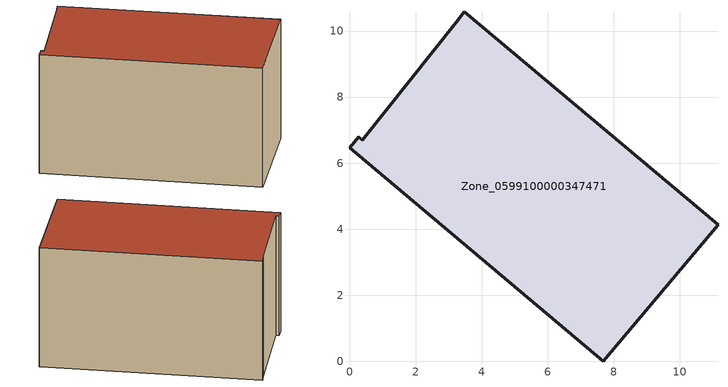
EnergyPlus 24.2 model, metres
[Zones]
Zone_0599100000347471
 floor ground (C_G): 0.39,6.69 3.23,10.26 3.47,10.59 11.16,4.13 7.68,0 0,6.46 0.28,6.8 z0.19
 wall outside (C_F): 7.68,0 11.16,4.13 3.47,10.59 3.23,10.26 0.39,6.69 0.28,6.8 0,6.46 7.68,0 z0.19:5.97
 roof outside (C_R): 3.23,10.26 0.39,6.69 0.28,6.8 0,6.46 7.68,0 11.16,4.13 3.47,10.59 z5.97
[BUILDING]
Pand.0599100000347471: North Axis=0; Terrain=City; Loads Convergence Tolerance Value=0.04; Temperature Convergence Tolerance Value=0.4; Solar Distribution=FullExterior; Maximum Number of Warmup Days=25; Minimum Number of Warmup Days=1
[Site:Location]
Rotterdam.The.Hague.AP_ZH_NLD Design_Conditions: Latitude=51.96; Longitude=4.45; Time Zone=1; Elevation=-4.5
[SITE:GROUNDTEMPERATURE:BUILDINGSURFACE]
18, 18, 18, 18, 18, 18, 18, 18, 18, 18, 18, 18
[MATERIAL] Thermal Absorptance=0.9; Solar Absorptance=0.7; Visible Absorptance=0.7
Name | Roughness | Thickness | Conductivity | Density | Specific Heat
G.TI.1992-2005 | MediumSmooth | 0.15 | 0.06 | 540 | 1210
F.TI.1992-2005 | Rough | 0.3 | 0.12 | 1920 | 840
R.TI.1992-2005 | MediumRough | 0.2 | 0.08 | 1500 | 1000
[CONSTRUCTION]
C_G: G.TI.1992-2005
C_F: F.TI.1992-2005
C_R: R.TI.1992-2005
[ZONE]
Zone_0599100000347471: Type=1; Multiplier=1; Ceiling Height=Autocalculate; Volume=Autocalculate; Floor Area=autocalculate; Part of Total Floor Area=Yes
[ZONEINFILTRATION:DESIGNFLOWRATE]
Infil_Zone_0599100000347471: Zone or ZoneList or Space or SpaceList=Zone_0599100000347471; Schedule=AlwaysOn; Design Flow Rate Calculation Method=Flow/Area; Flow Rate per Floor Area=0.0015; Constant Term Coefficient=1; Temperature Term Coefficient=0; Velocity Term Coefficient=0; Velocity Squared Term Coefficient=0
[HVACTEMPLATE:ZONE:IDEALLOADSAIRSYSTEM]
Zone_0599100000347471: Maximum Heating Supply Air Temperature=50; Minimum Cooling Supply Air Temperature=13; Maximum Heating Supply Air Humidity Ratio=0.0156; Minimum Cooling Supply Air Humidity Ratio=0.0077; Heating Limit=NoLimit; Cooling Limit=NoLimit; Dehumidification Control Type=ConstantSensibleHeatRatio; Cooling Sensible Heat Ratio=0.7; Dehumidification Setpoint=60; Humidification Control Type=None; Humidification Setpoint=30; Outdoor Air Method=None; Outdoor Air Flow Rate per Person=0.00944; Outdoor Air Flow Rate per Zone Floor Area=0; Outdoor Air Flow Rate per Zone=0; Demand Controlled Ventilation Type=None; Outdoor Air Economizer Type=NoEconomizer; Heat Recovery Type=None; Sensible Heat Recovery Effectiveness=0.7; Latent Heat Recovery Effectiveness=0.65
[ZONECONTROL:THERMOSTAT]
ThermostatControl_Zone_0599100000347471: Zone or ZoneList=Zone_0599100000347471; Control Type Schedule=DualSetpointControlType; Control 1=Thermostat_Zone_0599100000347471; Temperature Difference Between Cutout And Setpoint=0
[THERMOSTATSETPOINT:DUALSETPOINT]
Thermostat_Zone_0599100000347471: Heating Setpoint Temperature Schedule=HeatingSetpoint_Zone_0599100000347471; Cooling Setpoint Temperature Schedule=CoolingSetpoint_Zone_0599100000347471
[SCHEDULE:COMPACT]
HeatingSetpoint_Zone_0599100000347471: Through: 12/31, For: AllDays, Until: 24:00, 21
CoolingSetpoint_Zone_0599100000347471: Through: 12/31, For: AllDays, Until: 24:00, 24
DualSetpointControlType: Through: 12/31, For: AllDays, Until: 24:00, 4
AlwaysOn: Through: 12/31, For: AllDays, Until: 24:00, 1
